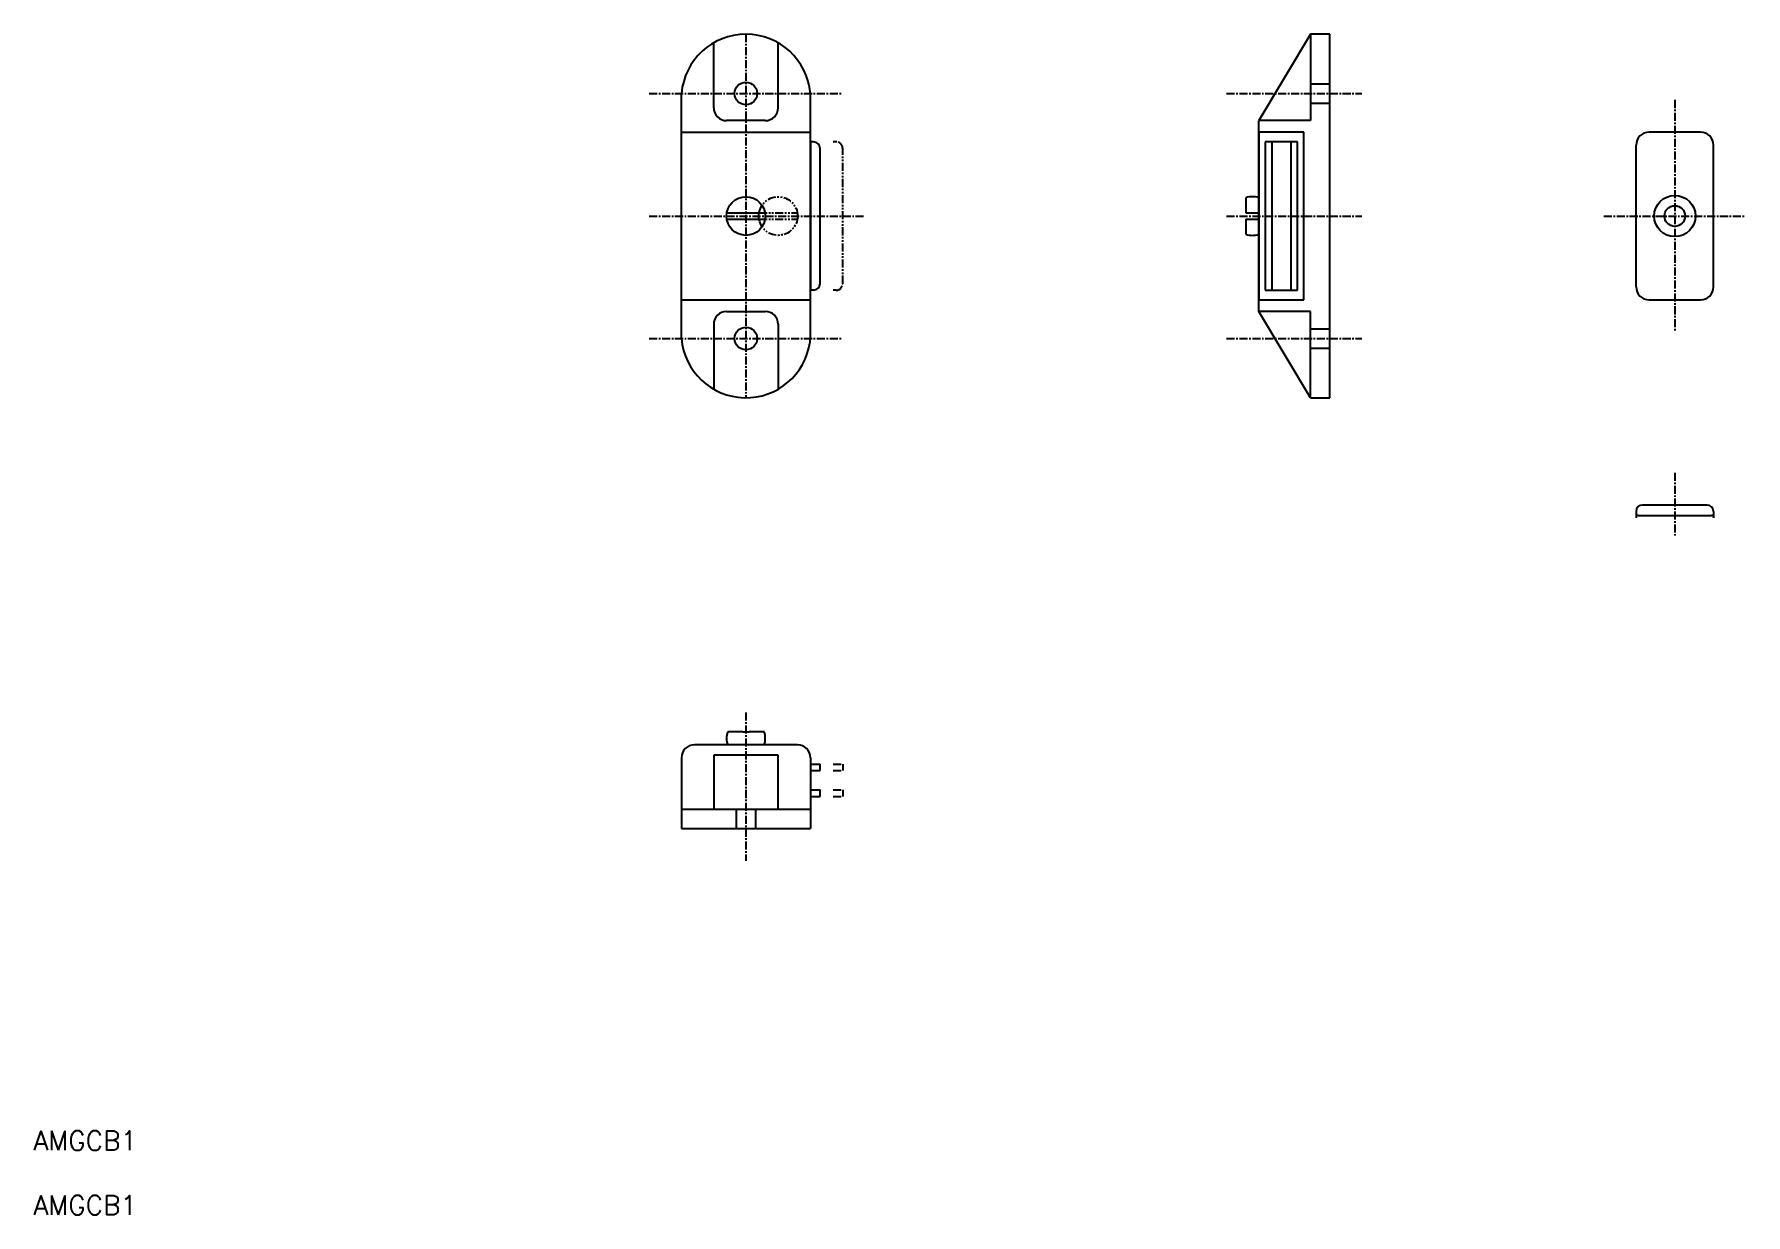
# Model space of a CAD drawing. Extents: x 10 to 276, y 10 to 193.
import ezdxf

# ---------------------------------------------------------------- set-up
doc = ezdxf.new("R2010")
doc.units = 0
doc.linetypes.add('CENTER', pattern=[2, 1.25, -0.25, 0.25, -0.25])
doc.linetypes.add('PHANTOM', pattern=[2.5, 1.25, -0.25, 0.25, -0.25, 0.25, -0.25])
doc.layers.get('0').update_dxf_attribs({"linetype": 'CONTINUOUS'})
doc.layers.add('CENTER', color=1, linetype='CENTER')
doc.styles.get("Standard").update_dxf_attribs({"font": 'txt.shx'})

msp = doc.modelspace()

# ---------------------------------------------------------------- linework, layer by layer
at = {"color": 7, "linetype": 'CONTINUOUS'}
for p, q in [((115.48, 181.73), (115.48, 191.8)), ((125.48, 181.73), (125.48, 191.8)), ((208, 193.13), (200, 179.73)), ((208, 193.13), (208, 179.73)), ((211, 193.13), (208, 193.13)), ((211, 136.73), (211, 193.13)), ((110.48, 145.93), (110.48, 183.93)), ((130.48, 145.93), (130.48, 183.93)), ((208, 185.43), (211, 185.43)), ((208, 182.43), (211, 182.43)), ((110.48, 177.93), (130.48, 177.93)), ((123.48, 179.73), (117.48, 179.73)), ((208, 179.73), (200, 179.73)), ((200, 150.13), (200, 179.73)), ((207, 177.93), (200, 177.93)), ((200, 177.93), (200, 151.93)), ((207, 151.93), (207, 177.93)), ((268.5, 177.93), (260.5, 177.93)), ((130.48, 176.43), (130.48, 153.43)), ((130.98, 176.43), (130.48, 176.43)), ((131.98, 154.43), (131.98, 175.43)), ((206, 176.43), (201, 176.43)), ((201, 176.43), (201, 153.43)), ((202, 176.43), (202, 153.43)), ((205, 153.43), (205, 176.43)), ((206, 153.43), (206, 176.43)), ((258.5, 153.93), (258.5, 175.93)), ((270.5, 153.93), (270.5, 175.93)), ((198, 167.76), (198, 165.43)), ((117.52, 165.43), (123.44, 165.43)), ((198, 165.43), (200, 165.43)), ((117.52, 164.43), (123.44, 164.43)), ((198, 164.43), (200, 164.43)), ((198, 164.43), (198, 162.1)), ((110.48, 151.93), (130.48, 151.93)), ((130.98, 153.43), (130.48, 153.43)), ((200, 151.93), (207, 151.93)), ((201, 153.43), (206, 153.43)), ((260.5, 151.93), (268.5, 151.93)), ((117.48, 150.13), (123.48, 150.13)), ((208, 150.13), (200, 150.13)), ((208, 136.73), (200, 150.13)), ((208, 136.73), (208, 150.13)), ((115.48, 148.13), (115.48, 138.07)), ((125.48, 148.13), (125.48, 138.07)), ((208, 147.43), (211, 147.43)), ((208, 144.43), (211, 144.43)), ((208, 136.73), (211, 136.73)), ((269.5, 120.1), (259.5, 120.1)), ((258.5, 119.1), (258.5, 118.1)), ((258.5, 118.2), (258.5, 118.1)), ((258.8, 118.5), (270.2, 118.5)), ((270.5, 119.1), (270.5, 118.2)), ((270.5, 118.2), (270.5, 118.1)), ((128.48, 82.9), (112.48, 82.9)), ((119.98, 84.9), (117.65, 84.9)), ((119.98, 84.9), (120.98, 84.9)), ((123.31, 84.9), (120.98, 84.9)), ((110.48, 80.9), (110.48, 69.9)), ((125.48, 81.3), (115.48, 81.3)), ((115.48, 81.3), (115.48, 72.9)), ((125.48, 72.9), (125.48, 81.3)), ((130.48, 80.9), (130.48, 69.9)), ((130.48, 79.9), (131.98, 79.9)), ((131.98, 78.9), (131.98, 79.9)), ((130.48, 78.9), (131.98, 78.9)), ((130.48, 75.9), (131.98, 75.9)), ((130.48, 74.9), (131.98, 74.9)), ((131.98, 74.9), (131.98, 75.9)), ((110.48, 72.9), (130.48, 72.9)), ((115.48, 72.9), (125.48, 72.9)), ((118.98, 72.9), (118.98, 69.9)), ((121.98, 72.9), (121.98, 69.9)), ((110.48, 69.9), (130.48, 69.9))]:
    msp.add_line(p, q, dxfattribs=at)
at = {"color": 3, "linetype": 'PHANTOM'}
for p, q in [((134.48, 176.43), (133.98, 176.43)), ((135.48, 154.43), (135.48, 175.43)), ((122.52, 165.43), (128.44, 165.43)), ((122.52, 164.43), (128.44, 164.43)), ((134.48, 153.43), (133.98, 153.43)), ((133.98, 79.9), (135.48, 79.9)), ((135.48, 79.9), (135.48, 78.9)), ((133.98, 78.9), (135.48, 78.9)), ((133.98, 75.9), (135.48, 75.9)), ((133.98, 74.9), (135.48, 74.9)), ((135.48, 75.9), (135.48, 74.9))]:
    msp.add_line(p, q, dxfattribs=at)
at = {"color": 7, "linetype": 'CONTINUOUS'}
for centre, radius in [((120.48, 183.93), 1.75), ((120.48, 164.93), 3), ((264.5, 164.93), 3.2), ((264.5, 164.93), 1.6), ((120.48, 145.93), 1.75)]:
    msp.add_circle(centre, radius, dxfattribs=at)
at = {"color": 3, "linetype": 'PHANTOM'}
msp.add_circle((125.48, 164.93), 3, dxfattribs=at)
at = {"color": 7, "linetype": 'CONTINUOUS'}
for centre, radius, start, end in [((120.48, 183.1), 10.03, 4.7719, 175.2281), ((117.48, 181.73), 2, 180, 270), ((123.48, 181.73), 2, 270, 0), ((260.5, 175.93), 2, 90, 180), ((268.5, 175.93), 2, 0, 90), ((130.98, 175.43), 1, 0, 90), ((199, 164.93), 3, 70.5288, 109.4712), ((199, 164.93), 3, 250.5288, 289.4712), ((130.98, 154.43), 1, 270, 0), ((260.5, 153.93), 2, 180, 270), ((268.5, 153.93), 2, 270, 0), ((117.48, 148.13), 2, 90, 180), ((123.48, 148.13), 2, 0, 90), ((120.48, 146.77), 10.03, 184.7719, 352.2912), ((120.48, 146.77), 10.03, 352.2912, 354.3253), ((120.48, 146.77), 10.03, 354.3253, 355.2281), ((259.5, 119.1), 1, 90, 180), ((269.5, 119.1), 1, 0, 90), ((258.8, 118.2), 0.3, 90, 180), ((270.2, 118.2), 0.3, 0, 90), ((112.48, 80.9), 2, 90, 180), ((120.48, 83.9), 3, 160.5288, 199.4712), ((120.48, 83.9), 3, 340.5288, 19.4712), ((128.48, 80.9), 2, 0, 90)]:
    msp.add_arc(centre, radius, start, end, dxfattribs=at)
at = {"color": 3, "linetype": 'PHANTOM'}
for centre, start, end in [((134.48, 175.43), 0, 90), ((134.48, 154.43), 270, 0)]:
    msp.add_arc(centre, 1, start, end, dxfattribs=at)
at = {"layer": 'CENTER', "color": 1, "linetype": 'CENTER'}
for p, q in [((120.48, 193.13), (120.48, 136.73)), ((105.48, 183.93), (135.48, 183.93)), ((195, 183.93), (216, 183.93)), ((264.5, 182.93), (264.5, 146.93)), ((105.48, 164.93), (138.89, 164.93)), ((195, 164.93), (216, 164.93)), ((253.5, 164.93), (275.5, 164.93)), ((105.48, 145.93), (135.48, 145.93)), ((195, 145.93), (216, 145.93)), ((264.5, 125.1), (264.5, 115.1)), ((120.48, 87.9), (120.48, 64.9))]:
    msp.add_line(p, q, dxfattribs=at)

# ---------------------------------------------------------------- texts
at = {"color": 7, "linetype": 'CONTINUOUS'}
for p in [(10, 20), (10, 10)]:
    msp.add_text('AMGCB1', height=3, dxfattribs=at).set_placement(p)

doc.saveas('drawing.dxf')
